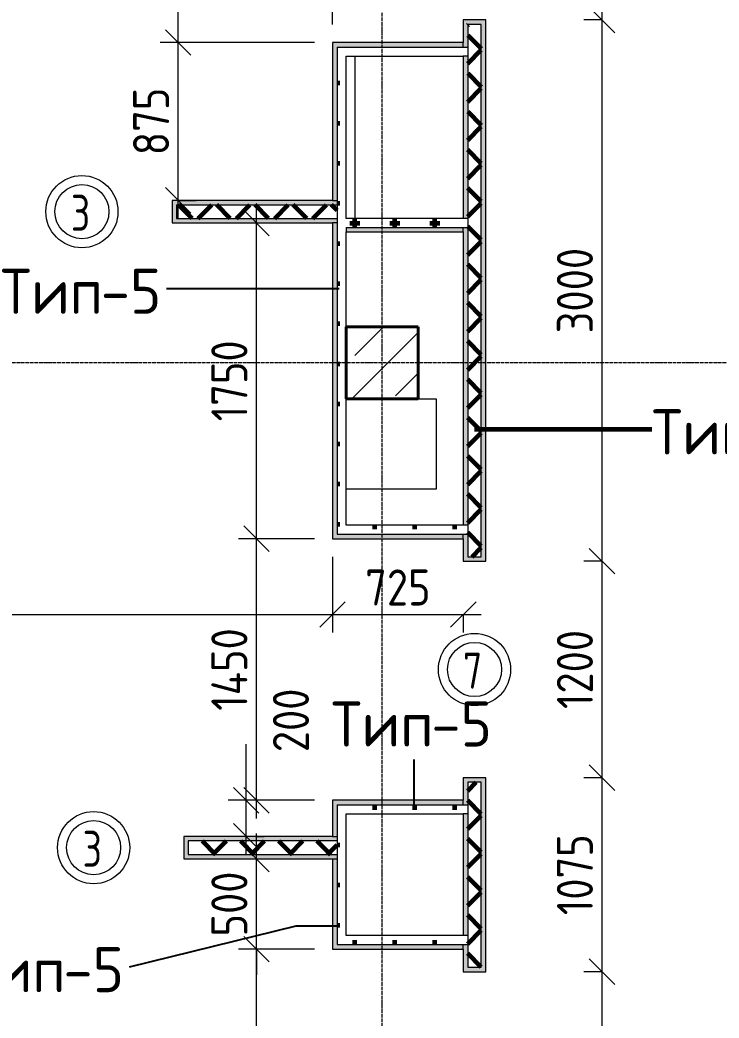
# Model space of a CAD drawing. Header units: millimetres. Extents: x -60946 to 138510, y -262288 to 24501.
# Drawn here: x -15599 to -11722, y -155225 to -149693 of the extents above; entities that cross this region are included whole.
import ezdxf

# ---------------------------------------------------------------- set-up
doc = ezdxf.new("R2010")
doc.units = ezdxf.units.MM
doc.linetypes.add('ADSK_Линия сетки', pattern=[25, 20, -2.5, 0, -2.5])
for name, color, linetype, lineweight in [('2)Тип-2', 3, 'Continuous', 60), ('2)Тип-5', 1, 'Continuous', 60), ('Марки дверей', 7, 'Continuous', 20), ('Несущие колонны', 7, 'Continuous', 18), ('Оси', 7, 'Continuous', 9), ('Перекрытие', 7, 'Continuous', 18), ('Размеры', 7, 'Continuous', 9), ('Стены внутренние', 7, 'Continuous', 18), ('Стены штриховка', 7, 'Continuous', 9)]:
    doc.layers.add(name, color=color, linetype=linetype, lineweight=lineweight)
doc.styles.add('GOST Common_3', font='', dxfattribs={"width": 0.9, "height": 200})
doc.styles.add('GOST Common_4', font='', dxfattribs={"height": 250})
doc.styles.add('GOST Common_B', font='', dxfattribs={"width": 0.8, "height": 200})
doc.styles.get('GOST Common_3').set_extended_font_data('GOST Common')
doc.styles.get('GOST Common_4').set_extended_font_data('GOST Common')
doc.styles.get('GOST Common_B').set_extended_font_data('GOST Common', bold=True)
doc.dimstyles.new('ADSK_Основной_2_0', dxfattribs={"dimscale": 304.8, "dimtxt": 201.142999, "dimasz": 0.463911, "dimexe": 0.328084, "dimexo": 0.328084, "dimgap": 0.164042, "dimtad": 1, "dimdec": 3, "dimrnd": 0.001, "dimdsep": 46, "dimtxsty": 'GOST Common_3', "dimblk1": 'OBLIQUE', "dimblk2": 'OBLIQUE', "dimsah": 1, "dimcen": 0.09, "dimdle": 0.328084, "dimazin": 2, "dimtfac": 1, "dimtdec": 4, "dimtix": 1, "dimtmove": 0, "dimatfit": 3, "dimfxl": 1, "dimtvp": 1, "dimtolj": 1, "dimtzin": 0, "dimlwd": 20, "dimlwe": 20, "dimarcsym": 2})
doc.dimstyles.new('ADSK_Основной_2_0_1', dxfattribs={"dimscale": 304.8, "dimtxt": 201.142999, "dimasz": 0.463911, "dimexe": 0.328084, "dimexo": 0.328084, "dimgap": 0.164042, "dimtad": 1, "dimdec": 3, "dimrnd": 0.001, "dimdsep": 46, "dimtxsty": 'GOST Common_3', "dimblk1": 'OBLIQUE', "dimblk2": 'OBLIQUE', "dimsah": 1, "dimcen": 0.09, "dimdle": 0.328084, "dimazin": 2, "dimtfac": 1, "dimtdec": 4, "dimtix": 1, "dimtmove": 1, "dimatfit": 3, "dimfxl": 1, "dimtvp": 1, "dimtolj": 1, "dimtzin": 0, "dimlwd": 20, "dimlwe": 20, "dimarcsym": 2})
doc.dimstyles.new('ADSK_Основной_2_0_2', dxfattribs={"dimscale": 304.8, "dimtxt": 201.142999, "dimasz": 0.463911, "dimexe": 0.328084, "dimexo": 0.328084, "dimgap": 0.164042, "dimtad": 1, "dimdec": 3, "dimrnd": 0.001, "dimdsep": 46, "dimtxsty": 'GOST Common_3', "dimblk1": 'OBLIQUE', "dimblk2": 'OBLIQUE', "dimsah": 1, "dimcen": 0.09, "dimdle": 0.328084, "dimazin": 2, "dimtfac": 1, "dimtdec": 4, "dimtix": 1, "dimtmove": 0, "dimatfit": 3, "dimfxl": 1, "dimtvp": 1, "dimtolj": 1, "dimtzin": 0, "dimlwd": 20, "dimlwe": 20, "dimarcsym": 2})
pattern_1 = [(45, (9.36, -150597.75), (-106.066, 106.066), []), (135, (9.36, -150597.75), (-106.066, -106.066), [])]
pattern_2 = [(0, (9.36, -150597.75), (111.125, 111.125), [55.562, -166.687]), (90, (37.14, -150625.53), (-111.125, 111.125), [55.562, -166.687])]

# ---------------------------------------------------------------- blocks, each defined once
blk = doc.blocks.new('ADSK_КолоннаЖБ_Прямоугольная - 400x400 мм-1807142-Кладочный план 3-го этажа')
at = {"layer": 'Несущие колонны', "lineweight": 40}
for p, q in [((-200, 200), (200, 200)), ((-200, -200), (-200, 200)), ((200, 200), (200, -200)), ((200, -200), (-200, -200))]:
    blk.add_line(p, q, dxfattribs=at)
blk = doc.blocks.new('_Oblique')
at = {"color": 0, "linetype": 'ByBlock', "lineweight": -2}
blk.add_line((-0.5, -0.5), (0.5, 0.5), dxfattribs=at)
blk = doc.blocks.new('*D5338')
at = {"layer": 'Defpoints', "color": 0, "transparency": 16777216}
for p in [(-12271.5, -148492.8), (-12371.5, -149692.8), (-12271.5, -149692.8)]:
    blk.add_point(p, dxfattribs=at)
at = {"layer": 'Размеры', "color": 0, "lineweight": 20, "transparency": 16777216}
for p, q in [((-12371.5, -148392.8), (-12371.5, -149792.8)), ((-12371.5, -148492.8), (-12471.5, -148492.8)), ((-12371.5, -149692.8), (-12471.5, -149692.8))]:
    blk.add_line(p, q, dxfattribs=at)
at = {"layer": 'Размеры', "color": 0, "lineweight": 20, "transparency": 16777216, "xscale": 141.4, "yscale": 141.4, "zscale": 141.4}
for p, rotation in [((-12371.5, -148492.8), 90), ((-12371.5, -149692.8), 270)]:
    blk.add_blockref('_Oblique', p, dxfattribs=dict(at, rotation=rotation))
at = {"layer": 'Размеры', "color": 0, "lineweight": 9, "transparency": 16777216, "insert": (-12521.5, -149092.8), "char_height": 200, "width": 560.473, "attachment_point": 5, "rotation": 90, "style": 'GOST Common_3'}
blk.add_mtext('\\A1;1200', dxfattribs=at)
blk = doc.blocks.new('*D5339')
at = {"layer": 'Defpoints', "color": 0, "transparency": 16777216}
for p in [(-12271.5, -149692.8), (-12371.5, -152692.8), (-12271.5, -152692.8)]:
    blk.add_point(p, dxfattribs=at)
at = {"layer": 'Размеры', "color": 0, "lineweight": 20, "transparency": 16777216}
for p, q in [((-12371.5, -149592.8), (-12371.5, -152792.8)), ((-12371.5, -149692.8), (-12471.5, -149692.8)), ((-12371.5, -152692.8), (-12471.5, -152692.8))]:
    blk.add_line(p, q, dxfattribs=at)
at = {"layer": 'Размеры', "color": 0, "lineweight": 20, "transparency": 16777216, "xscale": 141.4, "yscale": 141.4, "zscale": 141.4}
for p, rotation in [((-12371.5, -149692.8), 90), ((-12371.5, -152692.8), 270)]:
    blk.add_blockref('_Oblique', p, dxfattribs=dict(at, rotation=rotation))
at = {"layer": 'Размеры', "color": 0, "lineweight": 9, "transparency": 16777216, "insert": (-12521.5, -151192.8), "char_height": 200, "width": 605.475, "attachment_point": 5, "rotation": 90, "style": 'GOST Common_3'}
blk.add_mtext('\\A1;3000', dxfattribs=at)
blk = doc.blocks.new('*D5340')
at = {"layer": 'Defpoints', "color": 0, "transparency": 16777216}
for p in [(-12271.5, -152692.8), (-12371.5, -153892.8), (-12271.5, -153892.8)]:
    blk.add_point(p, dxfattribs=at)
at = {"layer": 'Размеры', "color": 0, "lineweight": 20, "transparency": 16777216}
for p, q in [((-12371.5, -152592.8), (-12371.5, -153992.8)), ((-12371.5, -152692.8), (-12471.5, -152692.8)), ((-12371.5, -153892.8), (-12471.5, -153892.8))]:
    blk.add_line(p, q, dxfattribs=at)
at = {"layer": 'Размеры', "color": 0, "lineweight": 20, "transparency": 16777216, "xscale": 141.4, "yscale": 141.4, "zscale": 141.4}
for p, rotation in [((-12371.5, -152692.8), 90), ((-12371.5, -153892.8), 270)]:
    blk.add_blockref('_Oblique', p, dxfattribs=dict(at, rotation=rotation))
at = {"layer": 'Размеры', "color": 0, "lineweight": 9, "transparency": 16777216, "insert": (-12521.5, -153292.8), "char_height": 200, "width": 560.473, "attachment_point": 5, "rotation": 90, "style": 'GOST Common_3'}
blk.add_mtext('\\A1;1200', dxfattribs=at)
blk = doc.blocks.new('*D5341')
at = {"layer": 'Defpoints', "color": 0, "transparency": 16777216}
for p in [(-12271.5, -153892.8), (-12371.5, -154967.8), (-12271.5, -154967.8)]:
    blk.add_point(p, dxfattribs=at)
at = {"layer": 'Размеры', "color": 0, "lineweight": 20, "transparency": 16777216}
for p, q in [((-12371.5, -153792.8), (-12371.5, -155067.8)), ((-12371.5, -153892.8), (-12471.5, -153892.8)), ((-12371.5, -154967.8), (-12471.5, -154967.8))]:
    blk.add_line(p, q, dxfattribs=at)
at = {"layer": 'Размеры', "color": 0, "lineweight": 20, "transparency": 16777216, "xscale": 141.4, "yscale": 141.4, "zscale": 141.4}
for p, rotation in [((-12371.5, -153892.8), 90), ((-12371.5, -154967.8), 270)]:
    blk.add_blockref('_Oblique', p, dxfattribs=dict(at, rotation=rotation))
at = {"layer": 'Размеры', "color": 0, "lineweight": 9, "transparency": 16777216, "insert": (-12521.5, -154430.3), "char_height": 200, "width": 560.473, "attachment_point": 5, "rotation": 90, "style": 'GOST Common_3'}
blk.add_mtext('\\A1;1075', dxfattribs=at)
blk = doc.blocks.new('*D5342')
at = {"layer": 'Defpoints', "color": 0, "transparency": 16777216}
for p in [(-12271.5, -154967.8), (-12371.5, -156167.8), (-12271.5, -156167.8)]:
    blk.add_point(p, dxfattribs=at)
at = {"layer": 'Размеры', "color": 0, "lineweight": 20, "transparency": 16777216}
for p, q in [((-12371.5, -154867.8), (-12371.5, -156267.8)), ((-12371.5, -154967.8), (-12471.5, -154967.8)), ((-12371.5, -156167.8), (-12471.5, -156167.8))]:
    blk.add_line(p, q, dxfattribs=at)
at = {"layer": 'Размеры', "color": 0, "lineweight": 20, "transparency": 16777216, "xscale": 141.4, "yscale": 141.4, "zscale": 141.4}
for p, rotation in [((-12371.5, -154967.8), 90), ((-12371.5, -156167.8), 270)]:
    blk.add_blockref('_Oblique', p, dxfattribs=dict(at, rotation=rotation))
at = {"layer": 'Размеры', "color": 0, "lineweight": 9, "transparency": 16777216, "insert": (-12521.5, -155567.8), "char_height": 200, "width": 560.473, "attachment_point": 5, "rotation": 90, "style": 'GOST Common_3'}
blk.add_mtext('\\A1;1200', dxfattribs=at)
blk = doc.blocks.new('*D5609')
at = {"layer": 'Defpoints', "color": 0, "transparency": 16777216}
for p in [(-14721.8, -149817.8), (-13865.6, -149817.8), (-14821.8, -150692.8)]:
    blk.add_point(p, dxfattribs=at)
at = {"layer": 'Размеры', "color": 0, "lineweight": 20, "transparency": 16777216}
for p, q in [((-14721.8, -150792.8), (-14721.8, -149717.8)), ((-13965.6, -149817.8), (-14821.8, -149817.8)), ((-14721.8, -150692.8), (-14621.8, -150692.8))]:
    blk.add_line(p, q, dxfattribs=at)
at = {"layer": 'Размеры', "color": 0, "lineweight": 20, "transparency": 16777216, "xscale": 141.4, "yscale": 141.4, "zscale": 141.4}
for p, rotation in [((-14721.8, -149817.8), 90), ((-14721.8, -150692.8), 270)]:
    blk.add_blockref('_Oblique', p, dxfattribs=dict(at, rotation=rotation))
at = {"layer": 'Размеры', "color": 0, "lineweight": 9, "transparency": 16777216, "insert": (-14871.8, -150255.3), "char_height": 200, "width": 454.106, "attachment_point": 5, "rotation": 90, "style": 'GOST Common_3'}
blk.add_mtext('\\A1;875', dxfattribs=at)
blk = doc.blocks.new('*D5610')
at = {"layer": 'Defpoints', "color": 0, "transparency": 16777216}
for p in [(-14721.8, -148367.8), (-13865.6, -148367.8), (-13865.6, -149817.8)]:
    blk.add_point(p, dxfattribs=at)
at = {"layer": 'Размеры', "color": 0, "lineweight": 20, "transparency": 16777216}
for p, q in [((-14721.8, -149917.8), (-14721.8, -148267.8)), ((-13965.6, -148367.8), (-14821.8, -148367.8)), ((-13965.6, -149817.8), (-14821.8, -149817.8))]:
    blk.add_line(p, q, dxfattribs=at)
at = {"layer": 'Размеры', "color": 0, "lineweight": 20, "transparency": 16777216, "xscale": 141.4, "yscale": 141.4, "zscale": 141.4}
for p, rotation in [((-14721.8, -148367.8), 90), ((-14721.8, -149817.8), 270)]:
    blk.add_blockref('_Oblique', p, dxfattribs=dict(at, rotation=rotation))
at = {"layer": 'Размеры', "color": 0, "lineweight": 9, "transparency": 16777216, "insert": (-14871.8, -149092.8), "char_height": 200, "width": 580.928, "attachment_point": 5, "rotation": 90, "style": 'GOST Common_3'}
blk.add_mtext('\\A1;1450', dxfattribs=at)
blk = doc.blocks.new('*D5612')
at = {"layer": 'Defpoints', "color": 0, "transparency": 16777216}
for p in [(-14344.3, -154017.8), (-13865.6, -154017.8), (-14387.6, -154217.8)]:
    blk.add_point(p, dxfattribs=at)
at = {"layer": 'Размеры', "color": 0, "lineweight": 20, "transparency": 16777216}
for p, q in [((-14344.3, -154017.8), (-14344.3, -153707.3)), ((-13965.6, -154017.8), (-14444.3, -154017.8)), ((-14344.3, -154317.8), (-14344.3, -154017.8)), ((-14287.6, -154217.8), (-14244.3, -154217.8))]:
    blk.add_line(p, q, dxfattribs=at)
at = {"layer": 'Размеры', "color": 0, "lineweight": 20, "transparency": 16777216, "xscale": 141.4, "yscale": 141.4, "zscale": 141.4}
for p, rotation in [((-14344.3, -154017.8), 90), ((-14344.3, -154217.8), 270)]:
    blk.add_blockref('_Oblique', p, dxfattribs=dict(at, rotation=rotation))
at = {"layer": 'Размеры', "color": 0, "lineweight": 9, "transparency": 16777216, "insert": (-14196.2, -153751), "char_height": 200, "width": 454.106, "attachment_point": 1, "rotation": 90, "line_spacing_factor": 1.022761, "style": 'GOST Common_3'}
blk.add_mtext('\\A1;200', dxfattribs=at)
blk = doc.blocks.new('*D5613')
at = {"layer": 'Defpoints', "color": 0, "transparency": 16777216}
for p in [(-14287.7, -152567.8), (-13865.6, -152567.8), (-13865.6, -154017.8)]:
    blk.add_point(p, dxfattribs=at)
at = {"layer": 'Размеры', "color": 0, "lineweight": 20, "transparency": 16777216}
for p, q in [((-14287.7, -154117.8), (-14287.7, -152467.8)), ((-13965.6, -152567.8), (-14387.7, -152567.8)), ((-13965.6, -154017.8), (-14387.7, -154017.8))]:
    blk.add_line(p, q, dxfattribs=at)
at = {"layer": 'Размеры', "color": 0, "lineweight": 20, "transparency": 16777216, "xscale": 141.4, "yscale": 141.4, "zscale": 141.4}
for p, rotation in [((-14287.7, -152567.8), 90), ((-14287.7, -154017.8), 270)]:
    blk.add_blockref('_Oblique', p, dxfattribs=dict(at, rotation=rotation))
at = {"layer": 'Размеры', "color": 0, "lineweight": 9, "transparency": 16777216, "insert": (-14437.7, -153292.8), "char_height": 200, "width": 580.928, "attachment_point": 5, "rotation": 90, "style": 'GOST Common_3'}
blk.add_mtext('\\A1;1450', dxfattribs=at)
blk = doc.blocks.new('*D5614')
at = {"layer": 'Defpoints', "color": 0, "transparency": 16777216}
for p in [(-14387.6, -150817.8), (-14287.7, -150817.8), (-13865.6, -152567.8)]:
    blk.add_point(p, dxfattribs=at)
at = {"layer": 'Размеры', "color": 0, "lineweight": 20, "transparency": 16777216}
for p, q in [((-14287.7, -152667.8), (-14287.7, -150717.8)), ((-14287.6, -150817.8), (-14187.7, -150817.8)), ((-13965.6, -152567.8), (-14387.7, -152567.8))]:
    blk.add_line(p, q, dxfattribs=at)
at = {"layer": 'Размеры', "color": 0, "lineweight": 20, "transparency": 16777216, "xscale": 141.4, "yscale": 141.4, "zscale": 141.4}
for p, rotation in [((-14287.7, -150817.8), 90), ((-14287.7, -152567.8), 270)]:
    blk.add_blockref('_Oblique', p, dxfattribs=dict(at, rotation=rotation))
at = {"layer": 'Размеры', "color": 0, "lineweight": 9, "transparency": 16777216, "insert": (-14437.7, -151692.8), "char_height": 200, "width": 560.473, "attachment_point": 5, "rotation": 90, "style": 'GOST Common_3'}
blk.add_mtext('\\A1;1750', dxfattribs=at)
blk = doc.blocks.new('*D5616')
at = {"layer": 'Defpoints', "color": 0, "transparency": 16777216}
for p in [(-14287.7, -154842.8), (-13865.6, -154842.8), (-13865.6, -156292.8)]:
    blk.add_point(p, dxfattribs=at)
at = {"layer": 'Размеры', "color": 0, "lineweight": 20, "transparency": 16777216}
for p, q in [((-14287.7, -156392.8), (-14287.7, -154742.8)), ((-13965.6, -154842.8), (-14387.7, -154842.8)), ((-13965.6, -156292.8), (-14387.7, -156292.8))]:
    blk.add_line(p, q, dxfattribs=at)
at = {"layer": 'Размеры', "color": 0, "lineweight": 20, "transparency": 16777216, "xscale": 141.4, "yscale": 141.4, "zscale": 141.4}
for p, rotation in [((-14287.7, -154842.8), 90), ((-14287.7, -156292.8), 270)]:
    blk.add_blockref('_Oblique', p, dxfattribs=dict(at, rotation=rotation))
at = {"layer": 'Размеры', "color": 0, "lineweight": 9, "transparency": 16777216, "insert": (-14437.7, -155567.8), "char_height": 200, "width": 580.928, "attachment_point": 5, "rotation": 90, "style": 'GOST Common_3'}
blk.add_mtext('\\A1;1450', dxfattribs=at)
blk = doc.blocks.new('*D5617')
at = {"layer": 'Defpoints', "color": 0, "transparency": 16777216}
for p in [(-14387.6, -154342.8), (-14287.7, -154342.8), (-13865.6, -154842.8)]:
    blk.add_point(p, dxfattribs=at)
at = {"layer": 'Размеры', "color": 0, "lineweight": 20, "transparency": 16777216}
for p, q in [((-14287.7, -154342.8), (-14287.7, -154201.4)), ((-14287.7, -154842.8), (-14287.7, -154342.8)), ((-14287.6, -154342.8), (-14187.7, -154342.8)), ((-13965.6, -154842.8), (-14387.7, -154842.8)), ((-14287.7, -154842.8), (-14287.7, -154984.2))]:
    blk.add_line(p, q, dxfattribs=at)
at = {"layer": 'Размеры', "color": 0, "lineweight": 20, "transparency": 16777216, "xscale": 141.4, "yscale": 141.4, "zscale": 141.4}
for p, rotation in [((-14287.7, -154342.8), 270), ((-14287.7, -154842.8), 90)]:
    blk.add_blockref('_Oblique', p, dxfattribs=dict(at, rotation=rotation))
at = {"layer": 'Размеры', "color": 0, "lineweight": 9, "transparency": 16777216, "insert": (-14437.7, -154592.8), "char_height": 200, "width": 454.106, "attachment_point": 5, "rotation": 90, "style": 'GOST Common_3'}
blk.add_mtext('\\A1;500', dxfattribs=at)
blk = doc.blocks.new('*D5620')
at = {"layer": 'Defpoints', "color": 0, "transparency": 16777216}
for p in [(-13865.6, -148725.8), (-14755.6, -149692.8), (-13865.6, -149817.8)]:
    blk.add_point(p, dxfattribs=at)
at = {"layer": 'Размеры', "color": 0, "lineweight": 20, "transparency": 16777216}
for p, q in [((-14755.6, -149592.8), (-14755.6, -148625.8)), ((-13865.6, -149717.8), (-13865.6, -148625.8)), ((-14855.6, -148725.8), (-13765.6, -148725.8))]:
    blk.add_line(p, q, dxfattribs=at)
at = {"layer": 'Размеры', "color": 0, "lineweight": 20, "transparency": 16777216, "xscale": 141.4, "yscale": 141.4, "zscale": 141.4, "rotation": 180}
blk.add_blockref('_Oblique', (-14755.6, -148725.8), dxfattribs=at)
at = {"layer": 'Размеры', "color": 0, "lineweight": 20, "transparency": 16777216, "xscale": 141.4, "yscale": 141.4, "zscale": 141.4}
blk.add_blockref('_Oblique', (-13865.6, -148725.8), dxfattribs=at)
at = {"layer": 'Размеры', "color": 0, "lineweight": 9, "transparency": 16777216, "insert": (-14310.6, -148575.8), "char_height": 200, "width": 454.106, "attachment_point": 5, "style": 'GOST Common_3'}
blk.add_mtext('\\A1;890', dxfattribs=at)
blk = doc.blocks.new('*D5621')
at = {"layer": 'Defpoints', "color": 0, "transparency": 16777216}
for p in [(-13140.6, -148625.8), (-13140.6, -148725.8), (-13865.6, -149817.8)]:
    blk.add_point(p, dxfattribs=at)
at = {"layer": 'Размеры', "color": 0, "lineweight": 20, "transparency": 16777216}
for p, q in [((-13865.6, -149717.8), (-13865.6, -148625.8)), ((-13965.6, -148725.8), (-13040.6, -148725.8)), ((-13140.6, -148725.8), (-13140.6, -148825.8))]:
    blk.add_line(p, q, dxfattribs=at)
at = {"layer": 'Размеры', "color": 0, "lineweight": 20, "transparency": 16777216, "xscale": 141.4, "yscale": 141.4, "zscale": 141.4, "rotation": 180}
blk.add_blockref('_Oblique', (-13865.6, -148725.8), dxfattribs=at)
at = {"layer": 'Размеры', "color": 0, "lineweight": 20, "transparency": 16777216, "xscale": 141.4, "yscale": 141.4, "zscale": 141.4}
blk.add_blockref('_Oblique', (-13140.6, -148725.8), dxfattribs=at)
at = {"layer": 'Размеры', "color": 0, "lineweight": 9, "transparency": 16777216, "insert": (-13503.1, -148575.8), "char_height": 200, "width": 454.106, "attachment_point": 5, "style": 'GOST Common_3'}
blk.add_mtext('\\A1;725', dxfattribs=at)
blk = doc.blocks.new('*D5623')
at = {"layer": 'Defpoints', "color": 0, "transparency": 16777216}
for p in [(-19390.6, -151792.8), (-13865.6, -152567.8), (-13865.6, -152988.2)]:
    blk.add_point(p, dxfattribs=at)
at = {"layer": 'Размеры', "color": 0, "lineweight": 20, "transparency": 16777216}
for p, q in [((-19390.6, -151892.8), (-19390.6, -153088.2)), ((-13865.6, -152667.8), (-13865.6, -153088.2)), ((-19490.6, -152988.2), (-13765.6, -152988.2))]:
    blk.add_line(p, q, dxfattribs=at)
at = {"layer": 'Размеры', "color": 0, "lineweight": 20, "transparency": 16777216, "xscale": 141.4, "yscale": 141.4, "zscale": 141.4, "rotation": 180}
blk.add_blockref('_Oblique', (-19390.6, -152988.2), dxfattribs=at)
at = {"layer": 'Размеры', "color": 0, "lineweight": 20, "transparency": 16777216, "xscale": 141.4, "yscale": 141.4, "zscale": 141.4}
blk.add_blockref('_Oblique', (-13865.6, -152988.2), dxfattribs=at)
at = {"layer": 'Размеры', "color": 0, "lineweight": 9, "transparency": 16777216, "insert": (-16628.1, -152838.2), "char_height": 200, "width": 605.475, "attachment_point": 5, "style": 'GOST Common_3'}
blk.add_mtext('\\A1;5525', dxfattribs=at)
blk = doc.blocks.new('*D5624')
at = {"layer": 'Defpoints', "color": 0, "transparency": 16777216}
for p in [(-13865.6, -152567.8), (-13140.6, -152888.3), (-13140.6, -152988.2)]:
    blk.add_point(p, dxfattribs=at)
at = {"layer": 'Размеры', "color": 0, "lineweight": 20, "transparency": 16777216}
for p, q in [((-13865.6, -152667.8), (-13865.6, -153088.2)), ((-13965.6, -152988.2), (-13040.6, -152988.2)), ((-13140.6, -152988.3), (-13140.6, -153088.2))]:
    blk.add_line(p, q, dxfattribs=at)
at = {"layer": 'Размеры', "color": 0, "lineweight": 20, "transparency": 16777216, "xscale": 141.4, "yscale": 141.4, "zscale": 141.4, "rotation": 180}
blk.add_blockref('_Oblique', (-13865.6, -152988.2), dxfattribs=at)
at = {"layer": 'Размеры', "color": 0, "lineweight": 20, "transparency": 16777216, "xscale": 141.4, "yscale": 141.4, "zscale": 141.4}
blk.add_blockref('_Oblique', (-13140.6, -152988.2), dxfattribs=at)
at = {"layer": 'Размеры', "color": 0, "lineweight": 9, "transparency": 16777216, "insert": (-13503.1, -152838.2), "char_height": 200, "width": 454.106, "attachment_point": 5, "style": 'GOST Common_3'}
blk.add_mtext('\\A1;725', dxfattribs=at)
blk = doc.blocks.new('М_двери1 - Марка экземпляра 2-3719212-Кладочный план 3-го этажа')
at = {"layer": 'Марки дверей'}
for radius in [2, 1.5]:
    blk.add_circle((0, 0), radius, dxfattribs=at)

msp = doc.modelspace()

# ---------------------------------------------------------------- hatches: boundary and pattern name
at = {"layer": '2)Тип-2'}
h = msp.add_hatch(color=256, dxfattribs=at)
h.paths.add_polyline_path([(-13015.6385, -157542.7816), (-13015.6385, -156192.7816), (-13040.6385, -156192.7816), (-13040.6385, -157542.7816)])
h.paths.add_polyline_path([(-13015.6385, -154942.7816), (-13015.6385, -153917.7816), (-13040.6385, -153917.7816), (-13040.6385, -154942.7816)])
h.paths.add_polyline_path([(-13015.6385, -152667.7816), (-13015.6385, -149717.7816), (-13040.6385, -149717.7816), (-13040.6385, -152667.7816)])
h.paths.add_polyline_path([(-13015.6385, -148467.7816), (-13015.6385, -146967.7816), (-13040.6385, -146967.7816), (-13040.6385, -148467.7816)])
h = msp.add_hatch(dxfattribs=at)
h.set_pattern_fill('FP_4', color=256, style=0, pattern_type=2)
h.set_pattern_definition(pattern_1)
h.paths.add_polyline_path([(-13040.6385, -157542.7816), (-13040.6385, -156192.7816), (-13115.6385, -156192.7816), (-13115.6385, -157542.7816)])
h.paths.add_polyline_path([(-13040.6385, -154942.7816), (-13040.6385, -153917.7816), (-13115.6385, -153917.7816), (-13115.6385, -154942.7816)])
h.paths.add_polyline_path([(-13040.6385, -152667.7816), (-13040.6385, -149717.7816), (-13115.6385, -149717.7816), (-13115.6385, -152667.7816)])
h.paths.add_polyline_path([(-13115.6385, -148467.7816), (-13040.6385, -148467.7816), (-13040.6385, -146992.7816), (-13115.6385, -146992.7816), (-13115.6385, -148342.7816)])
h = msp.add_hatch(color=256, dxfattribs=at)
h.paths.add_polyline_path([(-13115.6385, -157542.7816), (-13115.6385, -156367.7816), (-13140.6385, -156367.7816), (-13140.6385, -157542.7816)])
h.paths.add_polyline_path([(-13140.6385, -156317.7816), (-13115.6385, -156317.7816), (-13115.6385, -156192.7816), (-13015.6385, -156192.7816), (-13015.6385, -156167.7816), (-13140.6385, -156167.7816), (-13140.6385, -156292.7816)])
h.paths.add_polyline_path([(-13015.6385, -154967.7816), (-13015.6385, -154942.7816), (-13115.6385, -154942.7816), (-13115.6385, -154817.7816), (-13140.6385, -154817.7816), (-13140.6385, -154967.7816)])
h.paths.add_polyline_path([(-13115.6385, -154767.7816), (-13115.6385, -154092.7816), (-13140.6385, -154092.7816), (-13140.6385, -154767.7816)])
h.paths.add_polyline_path([(-13115.6385, -154042.7816), (-13115.6385, -153917.7816), (-13015.6385, -153917.7816), (-13015.6385, -153892.7816), (-13140.6385, -153892.7816), (-13140.6385, -154042.7816)])
h.paths.add_polyline_path([(-13015.6385, -152692.7816), (-13015.6385, -152667.7816), (-13115.6385, -152667.7816), (-13115.6385, -152542.7816), (-13140.6385, -152542.7816), (-13140.6385, -152692.7816)])
h.paths.add_polyline_path([(-13115.6385, -152492.7816), (-13115.6385, -150842.7816), (-13140.6385, -150842.7816), (-13140.6385, -152492.7816)])
h.paths.add_polyline_path([(-13115.6385, -150792.7816), (-13115.6385, -149892.7816), (-13140.6385, -149892.7816), (-13140.6385, -150792.7816)])
h.paths.add_polyline_path([(-13140.6385, -149842.7816), (-13115.6385, -149842.7816), (-13115.6385, -149717.7816), (-13015.6385, -149717.7816), (-13015.6385, -149692.7816), (-13140.6385, -149692.7816), (-13140.6385, -149817.7816)])
h.paths.add_polyline_path([(-13140.6385, -148492.7816), (-13015.6385, -148492.7816), (-13015.6385, -148467.7816), (-13115.6385, -148467.7816), (-13115.6385, -148342.7816), (-13140.6385, -148342.7816), (-13140.6385, -148367.7816)])
h.paths.add_polyline_path([(-13140.6385, -148292.7816), (-13115.6385, -148292.7816), (-13115.6385, -147067.7816), (-13140.6385, -147067.7816), (-13140.6385, -147092.7816)])
h = msp.add_hatch(color=256, dxfattribs=at)
h.paths.add_polyline_path([(-13840.6385, -150817.7816), (-13840.6385, -150792.7816), (-14730.6385, -150792.7816), (-14730.6385, -150692.7816), (-14755.6385, -150692.7816), (-14755.6385, -150817.7816), (-13865.6385, -150817.7816)])
h.paths.add_polyline_path([(-17998.5714, -150817.7816), (-15755.6385, -150817.7816), (-15755.6385, -150692.7816), (-15780.6385, -150692.7816), (-15780.6385, -150792.7816), (-19540.6385, -150792.7816), (-19540.6385, -150817.7816)])
h = msp.add_hatch(color=256, dxfattribs=at)
h.paths.add_polyline_path([(-19540.6385, -150717.7816), (-15780.6385, -150717.7816), (-15780.6385, -150692.7816), (-19540.6385, -150692.7816)])
h.paths.add_polyline_path([(-13840.6385, -150717.7816), (-13840.6385, -150692.7816), (-14730.6385, -150692.7816), (-14730.6385, -150717.7816), (-13865.6385, -150717.7816)])
h = msp.add_hatch(dxfattribs=at)
h.set_pattern_fill('FP_4', color=256, style=0, pattern_type=2)
h.set_pattern_definition(pattern_1)
h.paths.add_polyline_path([(-13840.6385, -150792.7816), (-13840.6385, -150717.7816), (-14730.6385, -150717.7816), (-14730.6385, -150792.7816), (-13865.6385, -150792.7816)])
h.paths.add_polyline_path([(-15780.6385, -150792.7816), (-15780.6385, -150717.7816), (-19540.6385, -150717.7816), (-19540.6385, -150792.7816), (-17998.5714, -150792.7816)])
h = msp.add_hatch(color=256, dxfattribs=at)
h.paths.add_polyline_path([(-14665.6385, -154342.7816), (-14665.6385, -154242.7816), (-13840.6385, -154242.7816), (-13840.6385, -154217.7816), (-14690.6385, -154217.7816), (-14690.6385, -154342.7816)])
h.paths.add_polyline_path([(-15715.6385, -154342.7816), (-15690.6385, -154342.7816), (-15690.6385, -154217.7816), (-19540.6385, -154217.7816), (-19540.6385, -154242.7816), (-15715.6385, -154242.7816), (-15715.6385, -154317.7816)])
h = msp.add_hatch(dxfattribs=at)
h.set_pattern_fill('FP_4', color=256, style=0, pattern_type=2)
h.set_pattern_definition(pattern_1)
h.paths.add_polyline_path([(-14665.6385, -154317.7816), (-13840.6385, -154317.7816), (-13840.6385, -154242.7816), (-14665.6385, -154242.7816)])
h.paths.add_polyline_path([(-15715.6385, -154317.7816), (-15715.6385, -154242.7816), (-19540.6385, -154242.7816), (-19540.6385, -154317.7816), (-17998.5714, -154317.7816)])
h = msp.add_hatch(color=256, dxfattribs=at)
h.paths.add_polyline_path([(-15715.6385, -154342.7816), (-15715.6385, -154317.7816), (-19540.6385, -154317.7816), (-19540.6385, -154342.7816), (-17998.5714, -154342.7816)])
h.paths.add_polyline_path([(-13840.6385, -154342.7816), (-13840.6385, -154317.7816), (-14665.6385, -154317.7816), (-14665.6385, -154342.7816), (-13865.6385, -154342.7816)])
at = {"layer": '2)Тип-5', "true_color": 0xd50000}
h = msp.add_hatch(color=12, dxfattribs=at)
h.paths.add_polyline_path([(-13865.6385, -152542.7816), (-13840.6385, -152542.7816), (-13840.6385, -150817.7816), (-13865.6385, -150817.7816), (-13865.6385, -152492.7816)])
h.paths.add_polyline_path([(-13865.6385, -150692.7816), (-13840.6385, -150692.7816), (-13840.6385, -149817.7816), (-13865.6385, -149817.7816)])
for points in [[(-13840.6385, -149842.7816), (-13140.6385, -149842.7816), (-13140.6385, -149817.7816), (-13840.6385, -149817.7816)], [(-13790.6385, -150867.7816), (-13140.6385, -150867.7816), (-13140.6385, -150842.7816), (-13790.6385, -150842.7816)], [(-13303.7149, -152567.7816), (-13140.6385, -152567.7816), (-13140.6385, -152542.7816), (-13865.6385, -152542.7816), (-13865.6385, -152567.7816)], [(-13840.6385, -154042.7816), (-13140.6385, -154042.7816), (-13140.6385, -154017.7816), (-13840.6385, -154017.7816)], [(-13303.7149, -154842.7816), (-13140.6385, -154842.7816), (-13140.6385, -154817.7816), (-13865.6385, -154817.7816), (-13865.6385, -154842.7816)]]:
    msp.add_hatch(color=12, dxfattribs=at).paths.add_polyline_path(points)
h = msp.add_hatch(dxfattribs=at)
h.set_pattern_fill('FP_7', color=12, style=0, pattern_type=2)
h.set_pattern_definition(pattern_2)
h.paths.add_polyline_path([(-13840.6385, -152492.7816), (-13790.6385, -152492.7816), (-13790.6385, -149842.7816), (-13840.6385, -149842.7816), (-13840.6385, -151775.6879)])
h = msp.add_hatch(dxfattribs=at)
h.set_pattern_fill('FP_7', color=12, style=0, pattern_type=2)
h.set_pattern_definition(pattern_2)
h.paths.add_polyline_path([(-13115.6385, -149892.7816), (-13115.6385, -149842.7816), (-13790.6385, -149842.7816), (-13790.6385, -149892.7816), (-13140.6385, -149892.7816)])
h = msp.add_hatch(dxfattribs=at)
h.set_pattern_fill('FP_7', color=12, style=0, pattern_type=2)
h.set_pattern_definition(pattern_2)
h.paths.add_polyline_path([(-13140.6385, -150842.7816), (-13115.6385, -150842.7816), (-13115.6385, -150792.7816), (-13790.6385, -150792.7816), (-13790.6385, -150842.7816), (-13303.7149, -150842.7816)])
h = msp.add_hatch(dxfattribs=at)
h.set_pattern_fill('FP_7', color=12, style=0, pattern_type=2)
h.set_pattern_definition(pattern_2)
h.paths.add_polyline_path([(-13115.6385, -152542.7816), (-13115.6385, -152492.7816), (-13840.6385, -152492.7816), (-13840.6385, -152542.7816), (-13140.6385, -152542.7816)])
h = msp.add_hatch(color=12, dxfattribs=at)
h.paths.add_polyline_path([(-13865.6385, -154817.7816), (-13840.6385, -154817.7816), (-13840.6385, -154342.7816), (-13865.6385, -154342.7816), (-13865.6385, -154767.7816)])
h.paths.add_polyline_path([(-13865.6385, -154217.7816), (-13840.6385, -154217.7816), (-13840.6385, -154017.7816), (-13865.6385, -154017.7816)])
h = msp.add_hatch(dxfattribs=at)
h.set_pattern_fill('FP_7', color=12, style=0, pattern_type=2)
h.set_pattern_definition(pattern_2)
h.paths.add_polyline_path([(-13840.6385, -154767.7816), (-13790.6385, -154767.7816), (-13790.6385, -154042.7816), (-13840.6385, -154042.7816), (-13840.6385, -154499.7291)])
h = msp.add_hatch(dxfattribs=at)
h.set_pattern_fill('FP_7', color=12, style=0, pattern_type=2)
h.set_pattern_definition(pattern_2)
h.paths.add_polyline_path([(-13115.6385, -154092.7816), (-13115.6385, -154042.7816), (-13790.6385, -154042.7816), (-13790.6385, -154092.7816), (-13140.6385, -154092.7816)])
h = msp.add_hatch(dxfattribs=at)
h.set_pattern_fill('FP_7', color=12, style=0, pattern_type=2)
h.set_pattern_definition(pattern_2)
h.paths.add_polyline_path([(-13140.6385, -154817.7816), (-13115.6385, -154817.7816), (-13115.6385, -154767.7816), (-13840.6385, -154767.7816), (-13840.6385, -154817.7816), (-13303.7149, -154817.7816)])
at = {"layer": 'Несущие колонны', "lineweight": 9}
h = msp.add_hatch(dxfattribs=at)
h.set_pattern_fill('FP_1', color=256, style=0, pattern_type=2)
h.set_pattern_definition([(45, (9.36, -150597.75), (-224.5064, 224.5064), []), (45, (233.87, -150597.75), (-224.5064, 224.5064), [396.875, -79.375, 3.353, -76.022])])
h.paths.add_polyline_path([(-13790.6385, -151792.7816), (-13390.6385, -151792.7816), (-13390.6385, -151392.7816), (-13790.6385, -151392.7816), (-13790.6385, -151775.6879)])

# ---------------------------------------------------------------- linework, layer by layer
at = {"layer": '2)Тип-2'}
msp.add_line((-13078.1385, -151961.4559), (-12094.8148, -151961.4559), dxfattribs=at)
at = {"layer": '2)Тип-5', "lineweight": 25}
for p, q in [((-13828.1385, -151182.2143), (-14786.7876, -151182.2143)), ((-13413.27, -154055.2816), (-13413.27, -153792.2655)), ((-14068.8976, -154716.0801), (-14994.0016, -154942.2619)), ((-13828.1385, -154716.0801), (-14068.8976, -154716.0801))]:
    msp.add_line(p, q, dxfattribs=at)
at = {"layer": 'Несущие колонны', "lineweight": 9}
for p, q in [((-13390.6385, -151392.7816), (-13790.6385, -151392.7816)), ((-13790.6385, -151392.7816), (-13790.6385, -151792.7816)), ((-13390.6385, -151792.7816), (-13390.6385, -151392.7816)), ((-13790.6385, -151792.7816), (-13390.6385, -151792.7816))]:
    msp.add_line(p, q, dxfattribs=at)
at = {"layer": 'Оси', "linetype": 'ADSK_Линия сетки', "lineweight": 5}
for p, q in [((-13590.6385, -161571.6329), (-13590.6385, -126096.8365)), ((62587.9153, -151592.7816), (-25230.7352, -151592.7816))]:
    msp.add_line(p, q, dxfattribs=at)
at = {"layer": 'Перекрытие'}
for p, q in [((-13740.6385, -150792.7816), (-13740.6385, -149892.7816)), ((-13390.6385, -151792.7816), (-13290.6385, -151792.7816)), ((-13290.6385, -151792.7816), (-13290.6385, -152292.7816)), ((-13290.6385, -152292.7816), (-13790.6385, -152292.7816))]:
    msp.add_line(p, q, dxfattribs=at)
at = {"layer": 'Стены внутренние', "lineweight": 5}
for p, q in [((-13140.6385, -149692.7816), (-13140.6385, -149817.7816)), ((-13015.6385, -149692.7816), (-13140.6385, -149692.7816)), ((-13015.6385, -152692.7816), (-13015.6385, -149692.7816)), ((-13865.6385, -149817.7816), (-13865.6385, -150692.7816)), ((-13140.6385, -149817.7816), (-13865.6385, -149817.7816)), ((-13790.6385, -150792.7816), (-13790.6385, -149892.7816)), ((-13790.6385, -149892.7816), (-13140.6385, -149892.7816)), ((-13140.6385, -149892.7816), (-13140.6385, -150792.7816)), ((-13865.6385, -150692.7816), (-14755.6385, -150692.7816)), ((-14755.6385, -150692.7816), (-14755.6385, -150817.7816)), ((-13140.6385, -150792.7816), (-13790.6385, -150792.7816)), ((-14755.6385, -150817.7816), (-13865.6385, -150817.7816)), ((-13865.6385, -150817.7816), (-13865.6385, -152567.7816)), ((-13790.6385, -152492.7816), (-13790.6385, -150867.7816)), ((-13790.6385, -150867.7816), (-13140.6385, -150867.7816)), ((-13140.6385, -150867.7816), (-13140.6385, -152492.7816)), ((-13140.6385, -152492.7816), (-13790.6385, -152492.7816)), ((-13865.6385, -152567.7816), (-13140.6385, -152567.7816)), ((-13140.6385, -152567.7816), (-13140.6385, -152692.7816)), ((-13140.6385, -152692.7816), (-13015.6385, -152692.7816)), ((-13140.6385, -153892.7816), (-13140.6385, -154017.7816)), ((-13015.6385, -153892.7816), (-13140.6385, -153892.7816)), ((-13015.6385, -154967.7816), (-13015.6385, -153892.7816)), ((-13140.6385, -154017.7816), (-13865.6385, -154017.7816)), ((-13865.6385, -154017.7816), (-13865.6385, -154217.7816)), ((-13790.6385, -154092.7816), (-13140.6385, -154092.7816)), ((-13790.6385, -154767.7816), (-13790.6385, -154092.7816)), ((-13140.6385, -154092.7816), (-13140.6385, -154767.7816)), ((-13865.6385, -154217.7816), (-14690.6385, -154217.7816)), ((-14690.6385, -154217.7816), (-14690.6385, -154342.7816)), ((-14690.6385, -154342.7816), (-13865.6385, -154342.7816)), ((-13865.6385, -154342.7816), (-13865.6385, -154842.7816)), ((-13140.6385, -154767.7816), (-13790.6385, -154767.7816)), ((-13865.6385, -154842.7816), (-13140.6385, -154842.7816)), ((-13140.6385, -154842.7816), (-13140.6385, -154967.7816)), ((-13140.6385, -154967.7816), (-13015.6385, -154967.7816))]:
    msp.add_line(p, q, dxfattribs=at)
at = {"layer": 'Стены штриховка', "lineweight": 9}
for p, q in [((-13115.6385, -149717.7816), (-13115.6385, -152667.7816)), ((-13040.6385, -149717.7816), (-13115.6385, -149717.7816)), ((-13040.6385, -152667.7816), (-13040.6385, -149717.7816)), ((-13840.6385, -149842.7816), (-13840.6385, -152542.7816)), ((-13840.6385, -149842.7816), (-13115.6385, -149842.7816)), ((-13140.6385, -149842.7816), (-13140.6385, -149817.7816)), ((-13115.6385, -149892.7816), (-13140.6385, -149892.7816)), ((-14730.6385, -150717.7816), (-14730.6385, -150792.7816)), ((-14730.6385, -150717.7816), (-13840.6385, -150717.7816)), ((-13865.6385, -150692.7816), (-13840.6385, -150692.7816)), ((-14730.6385, -150792.7816), (-13840.6385, -150792.7816)), ((-13115.6385, -150792.7816), (-13140.6385, -150792.7816)), ((-13840.6385, -150817.7816), (-13865.6385, -150817.7816)), ((-13790.6385, -150842.7816), (-13115.6385, -150842.7816)), ((-13790.6385, -150842.7816), (-13790.6385, -150867.7816)), ((-13140.6385, -150867.7816), (-13140.6385, -150842.7816)), ((-13115.6385, -152492.7816), (-13140.6385, -152492.7816)), ((-13840.6385, -152542.7816), (-13115.6385, -152542.7816)), ((-13140.6385, -152567.7816), (-13140.6385, -152542.7816)), ((-13115.6385, -152667.7816), (-13040.6385, -152667.7816)), ((-13040.6385, -153917.7816), (-13115.6385, -153917.7816)), ((-13115.6385, -153917.7816), (-13115.6385, -154942.7816)), ((-13040.6385, -154942.7816), (-13040.6385, -153917.7816)), ((-13840.6385, -154042.7816), (-13115.6385, -154042.7816)), ((-13840.6385, -154042.7816), (-13840.6385, -154817.7816)), ((-13140.6385, -154042.7816), (-13140.6385, -154017.7816)), ((-13115.6385, -154092.7816), (-13140.6385, -154092.7816)), ((-13865.6385, -154217.7816), (-13840.6385, -154217.7816)), ((-13840.6385, -154242.7816), (-14665.6385, -154242.7816)), ((-14665.6385, -154242.7816), (-14665.6385, -154317.7816)), ((-14665.6385, -154317.7816), (-13840.6385, -154317.7816)), ((-13865.6385, -154342.7816), (-13840.6385, -154342.7816)), ((-13115.6385, -154767.7816), (-13140.6385, -154767.7816)), ((-13840.6385, -154817.7816), (-13115.6385, -154817.7816)), ((-13140.6385, -154842.7816), (-13140.6385, -154817.7816)), ((-13115.6385, -154942.7816), (-13040.6385, -154942.7816))]:
    msp.add_line(p, q, dxfattribs=at)

# ---------------------------------------------------------------- block references
at = {"layer": 'Марки дверей', "lineweight": 5, "xscale": 99.99999999999993, "yscale": 99.99999999999993, "zscale": 99.99999999999993}
for p in [(-15255.6385, -150755.2816), (-13078.1385, -153292.7816), (-15190.6385, -154280.2816)]:
    msp.add_blockref('М_двери1 - Марка экземпляра 2-3719212-Кладочный план 3-го этажа', p, dxfattribs=at)
at = {"layer": 'Несущие колонны', "lineweight": 40, "rotation": 89.9999999999999}
msp.add_blockref('ADSK_КолоннаЖБ_Прямоугольная - 400x400 мм-1807142-Кладочный план 3-го этажа', (-13590.6385, -151592.7816), dxfattribs=at)

# ---------------------------------------------------------------- texts
at = {"layer": '2)Тип-2', "color": 116, "lineweight": 9, "true_color": 0x008040, "insert": (-12094.8148, -151850.5288), "char_height": 250, "width": 673.4175, "attachment_point": 1, "style": 'GOST Common_4'}
msp.add_mtext('Тип', dxfattribs=at)
at = {"layer": '2)Тип-5', "color": 116, "lineweight": 9, "true_color": 0x008040, "char_height": 250, "attachment_point": 1, "style": 'GOST Common_4'}
for s, insert, width in [('Тип', (-15706.7876, -151071.2873), 673.4175), ('-5', (-15151.1626, -151071.2873), 432.91125), ('Тип', (-13873.27, -153469.8384), 673.4175), ('-5', (-13317.645, -153469.8384), 432.91125), ('Тип', (-15914.0016, -154831.3348), 673.4175), ('-5', (-15358.3766, -154831.3348), 432.91125)]:
    msp.add_mtext(s, dxfattribs=dict(at, insert=insert, width=width))
at = {"layer": 'Марки дверей', "lineweight": 5, "char_height": 200, "attachment_point": 1, "style": 'GOST Common_B'}
for s, insert, width in [('\\fGOST Common|b1|i0|c204|p34|;\\W.8;3', (-15316.8959, -150661.6227), 141.097), ('\\fGOST Common|b1|i0|c204|p34|;\\W.8;7', (-13142.1959, -153199.1227), 147.5105), ('\\fGOST Common|b1|i0|c204|p34|;\\W.8;3', (-15251.8959, -154186.6227), 141.097)]:
    msp.add_mtext(s, dxfattribs=dict(at, insert=insert, width=width))

# ---------------------------------------------------------------- dimensions: what is measured, and where the dimension line sits
at = {"layer": 'Размеры', "lineweight": 9}
for base, p1, p2, dimstyle, override, picture, middle in [((-14721.7773, -148367.7816), (-13865.6385, -149817.7816), (-13865.6385, -148367.7816), 'ADSK_Основной_2_0_2', {"dimpost": '<>', "dimfxl": 1450}, '*D5610', (-14871.7773, -149092.7816)), ((-12371.4865, -149692.7816), (-12271.5016, -148492.7816), (-12271.5016, -149692.7816), 'ADSK_Основной_2_0_1', {"dimpost": '<>', "dimfxl": 1200}, '*D5338', (-12521.4865, -149092.7816)), ((-12371.4865, -152692.7816), (-12271.5016, -149692.7816), (-12271.5016, -152692.7816), 'ADSK_Основной_2_0_1', {"dimpost": '<>', "dimfxl": 3000}, '*D5339', (-12521.4865, -151192.7816)), ((-14721.7773, -149817.7816), (-14821.7622, -150692.7816), (-13865.6385, -149817.7816), 'ADSK_Основной_2_0_2', {"dimpost": '<>', "dimfxl": 1296.070059}, '*D5609', (-14871.7773, -150255.2816)), ((-14287.665, -150817.7816), (-13865.6385, -152567.7816), (-14387.6499, -150817.7816), 'ADSK_Основной_2_0_2', {"dimpost": '<>', "dimfxl": 1826.197126}, '*D5614', (-14437.665, -151692.7816)), ((-14287.665, -152567.7816), (-13865.6385, -154017.7816), (-13865.6385, -152567.7816), 'ADSK_Основной_2_0_2', {"dimpost": '<>', "dimfxl": 1450}, '*D5613', (-14437.665, -153292.7816)), ((-12371.4865, -153892.7816), (-12271.5016, -152692.7816), (-12271.5016, -153892.7816), 'ADSK_Основной_2_0_1', {"dimpost": '<>', "dimfxl": 1200}, '*D5340', (-12521.4865, -153292.7816)), ((-12371.4865, -154967.7816), (-12271.5016, -153892.7816), (-12271.5016, -154967.7816), 'ADSK_Основной_2_0_1', {"dimpost": '<>', "dimfxl": 1075}, '*D5341', (-12521.4865, -154430.2816)), ((-14287.665, -154342.7816), (-13865.6385, -154842.7816), (-14387.6499, -154342.7816), 'ADSK_Основной_2_0_2', {"dimpost": '<>', "dimfxl": 722.83881}, '*D5617', (-14437.665, -154592.7816)), ((-14287.665, -154842.7816), (-13865.6385, -156292.7816), (-13865.6385, -154842.7816), 'ADSK_Основной_2_0_2', {"dimpost": '<>', "dimfxl": 1450}, '*D5616', (-14437.665, -155567.7816)), ((-12371.4865, -156167.7816), (-12271.5016, -154967.7816), (-12271.5016, -156167.7816), 'ADSK_Основной_2_0_1', {"dimpost": '<>', "dimfxl": 1200}, '*D5342', (-12521.4865, -155567.7816))]:
    dim = msp.add_linear_dim(base=base, p1=p1, p2=p2, angle=90, dimstyle=dimstyle, override=override, dxfattribs=at)
    dim.commit()
    dim.dimension.update_dxf_attribs({"geometry": picture, "text_midpoint": middle})
for base, p1, p2, override, picture, middle in [((-13865.6385, -148725.8062), (-14755.6385, -149692.7816), (-13865.6385, -149817.7816), {"dimpost": '<>', "dimfxl": 898.735222}, '*D5620', (-14310.6385, -148575.8062)), ((-13140.6385, -148725.8062), (-13865.6385, -149817.7816), (-13140.6385, -148625.8213), {"dimpost": '<>', "dimfxl": 1395.132401}, '*D5621', (-13503.1385, -148575.8062)), ((-13865.6385, -152988.2411), (-19390.6385, -151792.7816), (-13865.6385, -152567.7816), {"dimpost": '<>', "dimfxl": 5579.090428}, '*D5623', (-16628.1385, -152838.2411)), ((-13140.6385, -152988.2411), (-13865.6385, -152567.7816), (-13140.6385, -152888.2562), {"dimpost": '<>', "dimfxl": 792.672025}, '*D5624', (-13503.1385, -152838.2411))]:
    dim = msp.add_linear_dim(base=base, p1=p1, p2=p2, dimstyle='ADSK_Основной_2_0_2', override=override, dxfattribs=at)
    dim.commit()
    dim.dimension.update_dxf_attribs({"geometry": picture, "text_midpoint": middle})
dim = msp.add_linear_dim(base=(-14344.3114, -154017.7816), p1=(-14387.6499, -154217.7816), p2=(-13865.6385, -154017.7816), angle=90, dimstyle='ADSK_Основной_2_0', override={"dimpost": '<>', "dimfxl": 559.013367}, dxfattribs=at)
dim.commit()
dim.dimension.update_dxf_attribs({"geometry": '*D5612', "text_midpoint": (-14062.8828, -153707.2632), "dimtype": 160, "text_rotation": 90})

doc.saveas('drawing.dxf')
